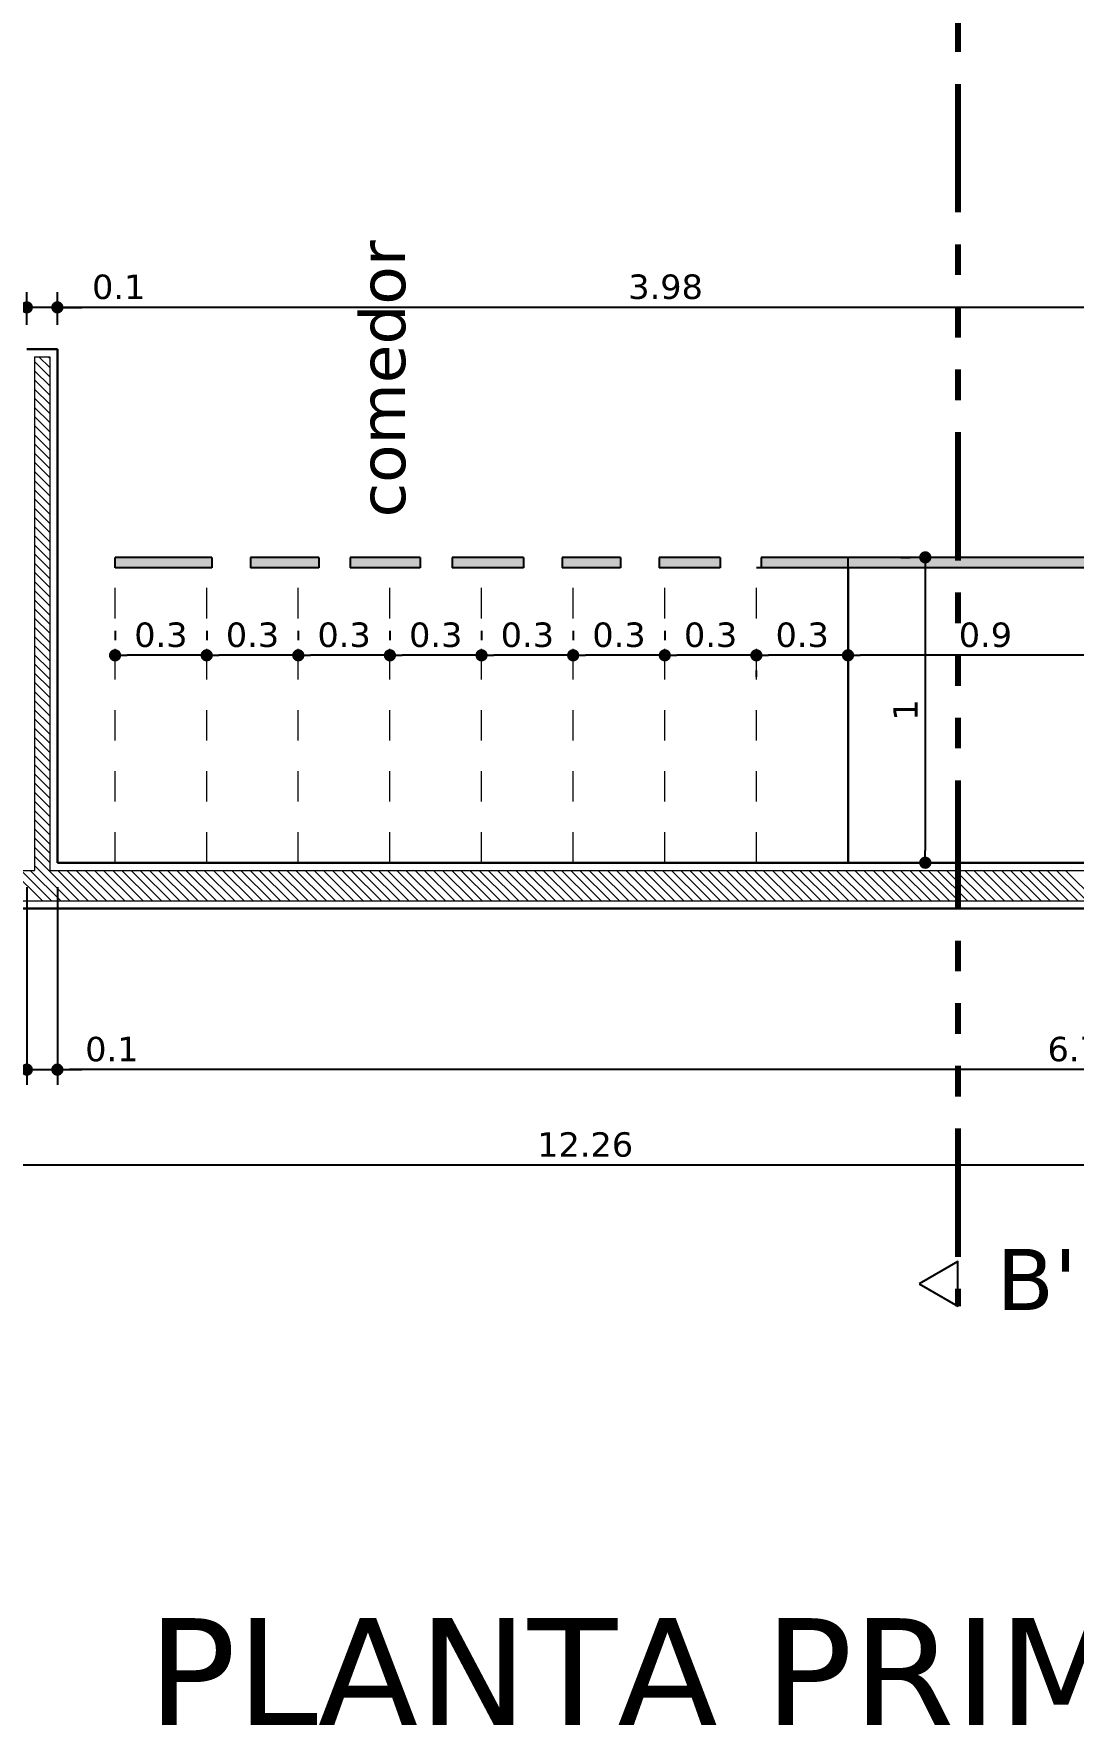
# Model space of a CAD drawing. Header units: millimetres. Extents: x -106 to 2534, y 21 to 2786.
# Drawn here: x 1230.52 to 1233.93, y 1360.86 to 1366.41 of the extents above; entities that cross this region are included whole.
import ezdxf

# ---------------------------------------------------------------- set-up
doc = ezdxf.new("R2010")
doc.units = ezdxf.units.MM
doc.linetypes.add('ACAD_ISO03W100', pattern=[30, 12, -18])
doc.linetypes.add('ACAD_ISO14W100', pattern=[24, 12, -3, 0, -3, 0, -3, 0, -3])
for name, color, linetype, lineweight in [('achurado', 142, 'Continuous', 9), ('cotas 02', 132, 'Continuous', 13), ('escalera', 90, 'Continuous', 30), ('L. corte', 106, 'ACAD_ISO14W100', 80), ('muros', 20, 'Continuous', 30), ('punteada', 210, 'ACAD_ISO03W100', 13), ('textos', 116, 'Continuous', 40), ('varanda', 240, 'Continuous', 25)]:
    doc.layers.add(name, color=color, linetype=linetype, lineweight=lineweight)
doc.styles.get("Standard").update_dxf_attribs({"font": 'verdana.ttf'})
doc.dimstyles.new('cota 1.50', dxfattribs={"dimtxt": 0.08, "dimasz": 0.04, "dimexe": 0.05, "dimexo": 0.08, "dimgap": 0.025, "dimtad": 1, "dimdsep": 46, "dimtxsty": 'Standard', "dimblk": 'DOT', "dimcen": 2.5, "dimadec": 0, "dimazin": 0, "dimtm": 1e-09, "dimtfac": 1, "dimtmove": 0, "dimatfit": 3, "dimfxl": 1, "dimarcsym": 0})

# ---------------------------------------------------------------- blocks, each defined once
blk = doc.blocks.new('_Dot')
at = {"color": 0, "linetype": 'ByBlock', "lineweight": -2}
blk.add_line((-0.5, 0), (-1, 0), dxfattribs=at)
at = {"color": 0, "linetype": 'ByBlock', "const_width": 0.5}
blk.add_lwpolyline([(-0.25, 0, 1), (0.25, 0, 1)], format="xyb", close=True, dxfattribs=at)
blk = doc.blocks.new('*D144')
at = {"layer": 'cotas 02', "color": 0, "lineweight": -2, "transparency": 16777216}
for p, q in [((1226.2005, 1363.4633), (1226.2005, 1362.6533)), ((1238.4591, 1363.4633), (1238.4591, 1362.6533)), ((1238.4191, 1362.7033), (1226.2405, 1362.7033))]:
    blk.add_line(p, q, dxfattribs=at)
at = {"layer": 'Defpoints', "color": 0, "transparency": 16777216}
for p in [(1226.2005, 1363.5433), (1238.4591, 1363.5433), (1226.2005, 1362.7033)]:
    blk.add_point(p, dxfattribs=at)
at = {"layer": 'cotas 02', "color": 0, "lineweight": -2, "transparency": 16777216, "xscale": 0.03999999999999999, "yscale": 0.03999999999999999, "zscale": 0.03999999999999999, "rotation": 180}
blk.add_blockref('_Dot', (1226.2005, 1362.7033), dxfattribs=at)
at = {"layer": 'cotas 02', "color": 0, "lineweight": -2, "transparency": 16777216, "xscale": 0.03999999999999999, "yscale": 0.03999999999999999, "zscale": 0.03999999999999999}
blk.add_blockref('_Dot', (1238.4591, 1362.7033), dxfattribs=at)
at = {"layer": 'cotas 02', "color": 0, "transparency": 16777216, "insert": (1232.3298, 1362.77), "char_height": 0.08, "attachment_point": 5}
blk.add_mtext('12.26', dxfattribs=at)
blk = doc.blocks.new('*D148')
at = {"layer": 'cotas 02', "color": 0, "lineweight": -2, "transparency": 16777216}
for p, q in [((1234.5847, 1365.8745), (1234.5847, 1365.4618)), ((1230.6015, 1365.4549), (1230.6015, 1365.5618)), ((1234.5447, 1365.5118), (1230.6415, 1365.5118))]:
    blk.add_line(p, q, dxfattribs=at)
at = {"layer": 'Defpoints', "color": 0, "transparency": 16777216}
for p in [(1234.5847, 1365.9545), (1230.6015, 1365.5118), (1230.6015, 1365.3749)]:
    blk.add_point(p, dxfattribs=at)
at = {"layer": 'cotas 02', "color": 0, "lineweight": -2, "transparency": 16777216, "xscale": 0.03999999999999999, "yscale": 0.03999999999999999, "zscale": 0.03999999999999999, "rotation": 180}
blk.add_blockref('_Dot', (1230.6015, 1365.5118), dxfattribs=at)
at = {"layer": 'cotas 02', "color": 0, "lineweight": -2, "transparency": 16777216, "xscale": 0.03999999999999999, "yscale": 0.03999999999999999, "zscale": 0.03999999999999999}
blk.add_blockref('_Dot', (1234.5847, 1365.5118), dxfattribs=at)
at = {"layer": 'cotas 02', "color": 0, "transparency": 16777216, "insert": (1232.5931, 1365.5787), "char_height": 0.08, "attachment_point": 5}
blk.add_mtext('3.98', dxfattribs=at)
blk = doc.blocks.new('*D149')
at = {"layer": 'cotas 02', "color": 0, "lineweight": -2, "transparency": 16777216}
for p, q in [((1230.5015, 1365.4549), (1230.5015, 1365.5618)), ((1230.6015, 1365.4549), (1230.6015, 1365.5618)), ((1230.4615, 1365.5118), (1230.4215, 1365.5118)), ((1230.6015, 1365.5118), (1230.5015, 1365.5118)), ((1230.6015, 1365.5118), (1230.5015, 1365.5118)), ((1230.9078, 1365.5118), (1230.6015, 1365.5118)), ((1230.6415, 1365.5118), (1230.6815, 1365.5118))]:
    blk.add_line(p, q, dxfattribs=at)
at = {"layer": 'Defpoints', "color": 0, "transparency": 16777216}
for p in [(1230.5015, 1365.5118), (1230.5015, 1365.3749), (1230.6015, 1365.3749)]:
    blk.add_point(p, dxfattribs=at)
at = {"layer": 'cotas 02', "color": 0, "lineweight": -2, "transparency": 16777216, "xscale": 0.03999999999999999, "yscale": 0.03999999999999999, "zscale": 0.03999999999999999}
blk.add_blockref('_Dot', (1230.5015, 1365.5118), dxfattribs=at)
at = {"layer": 'cotas 02', "color": 0, "lineweight": -2, "transparency": 16777216, "xscale": 0.03999999999999999, "yscale": 0.03999999999999999, "zscale": 0.03999999999999999, "rotation": 180}
blk.add_blockref('_Dot', (1230.6015, 1365.5118), dxfattribs=at)
at = {"layer": 'cotas 02', "color": 0, "transparency": 16777216, "insert": (1230.8024, 1365.5785), "char_height": 0.08, "attachment_point": 5}
blk.add_mtext('0.1', dxfattribs=at)
blk = doc.blocks.new('*D157')
at = {"layer": 'cotas 02', "color": 0, "lineweight": -2, "transparency": 16777216}
for p, q in [((1233.3635, 1364.6933), (1233.3935, 1364.6933)), ((1233.4435, 1364.6533), (1233.4435, 1363.7333)), ((1232.9705, 1363.6933), (1233.4935, 1363.6933))]:
    blk.add_line(p, q, dxfattribs=at)
at = {"layer": 'Defpoints', "color": 0, "transparency": 16777216}
for p in [(1233.4435, 1364.6933), (1232.8905, 1363.6933), (1233.4435, 1363.6933)]:
    blk.add_point(p, dxfattribs=at)
at = {"layer": 'cotas 02', "color": 0, "lineweight": -2, "transparency": 16777216, "xscale": 0.03999999999999999, "yscale": 0.03999999999999999, "zscale": 0.03999999999999999}
for p, rotation in [((1233.4435, 1364.6933), 90), ((1233.4435, 1363.6933), 270)]:
    blk.add_blockref('_Dot', p, dxfattribs=dict(at, rotation=rotation))
at = {"layer": 'cotas 02', "color": 0, "transparency": 16777216, "insert": (1233.3784, 1364.1933), "char_height": 0.08, "attachment_point": 5, "rotation": 90}
blk.add_mtext('1', dxfattribs=at)
blk = doc.blocks.new('*D174')
at = {"layer": 'cotas 02', "color": 0, "lineweight": -2, "transparency": 16777216}
for p, q in [((1230.6015, 1363.6133), (1230.6015, 1362.9658)), ((1237.3305, 1363.6133), (1237.3305, 1362.9658)), ((1237.2905, 1363.0158), (1230.6415, 1363.0158))]:
    blk.add_line(p, q, dxfattribs=at)
at = {"layer": 'Defpoints', "color": 0, "transparency": 16777216}
for p in [(1230.6015, 1363.6933), (1237.3305, 1363.6933), (1230.6015, 1363.0158)]:
    blk.add_point(p, dxfattribs=at)
at = {"layer": 'cotas 02', "color": 0, "lineweight": -2, "transparency": 16777216, "xscale": 0.03999999999999999, "yscale": 0.03999999999999999, "zscale": 0.03999999999999999, "rotation": 180}
blk.add_blockref('_Dot', (1230.6015, 1363.0158), dxfattribs=at)
at = {"layer": 'cotas 02', "color": 0, "lineweight": -2, "transparency": 16777216, "xscale": 0.03999999999999999, "yscale": 0.03999999999999999, "zscale": 0.03999999999999999}
blk.add_blockref('_Dot', (1237.3305, 1363.0158), dxfattribs=at)
at = {"layer": 'cotas 02', "color": 0, "transparency": 16777216, "insert": (1233.966, 1363.0825), "char_height": 0.08, "attachment_point": 5}
blk.add_mtext('6.73', dxfattribs=at)
blk = doc.blocks.new('*D213')
at = {"layer": 'cotas 02', "color": 0, "lineweight": -2, "transparency": 16777216}
for p, q in [((1230.5015, 1363.6133), (1230.5015, 1362.9658)), ((1230.6015, 1363.6133), (1230.6015, 1362.9658)), ((1230.4615, 1363.0158), (1230.4215, 1363.0158)), ((1230.5015, 1363.0158), (1230.6015, 1363.0158)), ((1230.6415, 1363.0158), (1230.6815, 1363.0158))]:
    blk.add_line(p, q, dxfattribs=at)
at = {"layer": 'Defpoints', "color": 0, "transparency": 16777216}
for p in [(1230.5015, 1363.6933), (1230.6015, 1363.6933), (1230.6015, 1363.0158)]:
    blk.add_point(p, dxfattribs=at)
at = {"layer": 'cotas 02', "color": 0, "lineweight": -2, "transparency": 16777216, "xscale": 0.03999999999999999, "yscale": 0.03999999999999999, "zscale": 0.03999999999999999}
blk.add_blockref('_Dot', (1230.5015, 1363.0158), dxfattribs=at)
at = {"layer": 'cotas 02', "color": 0, "lineweight": -2, "transparency": 16777216, "xscale": 0.03999999999999999, "yscale": 0.03999999999999999, "zscale": 0.03999999999999999, "rotation": 180}
blk.add_blockref('_Dot', (1230.6015, 1363.0158), dxfattribs=at)
at = {"layer": 'cotas 02', "color": 0, "transparency": 16777216, "insert": (1230.7799, 1363.0825), "char_height": 0.08, "attachment_point": 5}
blk.add_mtext('0.1', dxfattribs=at)
blk = doc.blocks.new('*D222')
at = {"layer": 'cotas 02', "color": 0, "lineweight": -2, "transparency": 16777216}
for p, q in [((1233.1905, 1364.4525), (1233.1905, 1364.4225)), ((1234.0905, 1364.4525), (1234.0905, 1364.4225)), ((1234.0505, 1364.3725), (1233.2305, 1364.3725))]:
    blk.add_line(p, q, dxfattribs=at)
at = {"layer": 'Defpoints', "color": 0, "transparency": 16777216}
for p in [(1233.1905, 1364.3725), (1233.1905, 1364.3725), (1234.0905, 1364.3725)]:
    blk.add_point(p, dxfattribs=at)
at = {"layer": 'cotas 02', "color": 0, "lineweight": -2, "transparency": 16777216, "xscale": 0.03999999999999999, "yscale": 0.03999999999999999, "zscale": 0.03999999999999999, "rotation": 180}
blk.add_blockref('_Dot', (1233.1905, 1364.3725), dxfattribs=at)
at = {"layer": 'cotas 02', "color": 0, "lineweight": -2, "transparency": 16777216, "xscale": 0.03999999999999999, "yscale": 0.03999999999999999, "zscale": 0.03999999999999999}
blk.add_blockref('_Dot', (1234.0905, 1364.3725), dxfattribs=at)
at = {"layer": 'cotas 02', "color": 0, "transparency": 16777216, "insert": (1233.6405, 1364.4391), "char_height": 0.08, "attachment_point": 5}
blk.add_mtext('0.9', dxfattribs=at)
blk = doc.blocks.new('*D223')
at = {"layer": 'cotas 02', "color": 0, "lineweight": -2, "transparency": 16777216}
for p, q in [((1233.1905, 1364.4525), (1233.1905, 1364.4225)), ((1233.1505, 1364.3725), (1232.9305, 1364.3725)), ((1232.8905, 1364.3025), (1232.8905, 1364.3225))]:
    blk.add_line(p, q, dxfattribs=at)
at = {"layer": 'Defpoints', "color": 0, "transparency": 16777216}
for p in [(1232.8905, 1364.3825), (1232.8905, 1364.3725), (1233.1905, 1364.3725)]:
    blk.add_point(p, dxfattribs=at)
at = {"layer": 'cotas 02', "color": 0, "lineweight": -2, "transparency": 16777216, "xscale": 0.03999999999999999, "yscale": 0.03999999999999999, "zscale": 0.03999999999999999, "rotation": 180}
blk.add_blockref('_Dot', (1232.8905, 1364.3725), dxfattribs=at)
at = {"layer": 'cotas 02', "color": 0, "lineweight": -2, "transparency": 16777216, "xscale": 0.03999999999999999, "yscale": 0.03999999999999999, "zscale": 0.03999999999999999}
blk.add_blockref('_Dot', (1233.1905, 1364.3725), dxfattribs=at)
at = {"layer": 'cotas 02', "color": 0, "transparency": 16777216, "insert": (1233.0405, 1364.4392), "char_height": 0.08, "attachment_point": 5}
blk.add_mtext('0.3', dxfattribs=at)
blk = doc.blocks.new('*D224')
at = {"layer": 'cotas 02', "color": 0, "lineweight": -2, "transparency": 16777216}
for p, q in [((1232.5905, 1364.4525), (1232.5905, 1364.4225)), ((1232.8505, 1364.3725), (1232.6305, 1364.3725)), ((1232.8905, 1364.3025), (1232.8905, 1364.3225))]:
    blk.add_line(p, q, dxfattribs=at)
at = {"layer": 'Defpoints', "color": 0, "transparency": 16777216}
for p in [(1232.5905, 1364.3725), (1232.5905, 1364.3725), (1232.8905, 1364.3825)]:
    blk.add_point(p, dxfattribs=at)
at = {"layer": 'cotas 02', "color": 0, "lineweight": -2, "transparency": 16777216, "xscale": 0.03999999999999999, "yscale": 0.03999999999999999, "zscale": 0.03999999999999999, "rotation": 180}
blk.add_blockref('_Dot', (1232.5905, 1364.3725), dxfattribs=at)
at = {"layer": 'cotas 02', "color": 0, "lineweight": -2, "transparency": 16777216, "xscale": 0.03999999999999999, "yscale": 0.03999999999999999, "zscale": 0.03999999999999999}
blk.add_blockref('_Dot', (1232.8905, 1364.3725), dxfattribs=at)
at = {"layer": 'cotas 02', "color": 0, "transparency": 16777216, "insert": (1232.7405, 1364.4392), "char_height": 0.08, "attachment_point": 5}
blk.add_mtext('0.3', dxfattribs=at)
blk = doc.blocks.new('*D225')
at = {"layer": 'cotas 02', "color": 0, "lineweight": -2, "transparency": 16777216}
for p, q in [((1232.2905, 1364.4525), (1232.2905, 1364.4225)), ((1232.5905, 1364.4525), (1232.5905, 1364.4225)), ((1232.5505, 1364.3725), (1232.3305, 1364.3725))]:
    blk.add_line(p, q, dxfattribs=at)
at = {"layer": 'Defpoints', "color": 0, "transparency": 16777216}
for p in [(1232.2905, 1364.3725), (1232.2905, 1364.3725), (1232.5905, 1364.3725)]:
    blk.add_point(p, dxfattribs=at)
at = {"layer": 'cotas 02', "color": 0, "lineweight": -2, "transparency": 16777216, "xscale": 0.03999999999999999, "yscale": 0.03999999999999999, "zscale": 0.03999999999999999, "rotation": 180}
blk.add_blockref('_Dot', (1232.2905, 1364.3725), dxfattribs=at)
at = {"layer": 'cotas 02', "color": 0, "lineweight": -2, "transparency": 16777216, "xscale": 0.03999999999999999, "yscale": 0.03999999999999999, "zscale": 0.03999999999999999}
blk.add_blockref('_Dot', (1232.5905, 1364.3725), dxfattribs=at)
at = {"layer": 'cotas 02', "color": 0, "transparency": 16777216, "insert": (1232.4405, 1364.4392), "char_height": 0.08, "attachment_point": 5}
blk.add_mtext('0.3', dxfattribs=at)
blk = doc.blocks.new('*D226')
at = {"layer": 'cotas 02', "color": 0, "lineweight": -2, "transparency": 16777216}
for p, q in [((1231.9905, 1364.4525), (1231.9905, 1364.4225)), ((1232.2905, 1364.4525), (1232.2905, 1364.4225)), ((1232.2505, 1364.3725), (1232.0305, 1364.3725))]:
    blk.add_line(p, q, dxfattribs=at)
at = {"layer": 'Defpoints', "color": 0, "transparency": 16777216}
for p in [(1231.9905, 1364.3725), (1231.9905, 1364.3725), (1232.2905, 1364.3725)]:
    blk.add_point(p, dxfattribs=at)
at = {"layer": 'cotas 02', "color": 0, "lineweight": -2, "transparency": 16777216, "xscale": 0.03999999999999999, "yscale": 0.03999999999999999, "zscale": 0.03999999999999999, "rotation": 180}
blk.add_blockref('_Dot', (1231.9905, 1364.3725), dxfattribs=at)
at = {"layer": 'cotas 02', "color": 0, "lineweight": -2, "transparency": 16777216, "xscale": 0.03999999999999999, "yscale": 0.03999999999999999, "zscale": 0.03999999999999999}
blk.add_blockref('_Dot', (1232.2905, 1364.3725), dxfattribs=at)
at = {"layer": 'cotas 02', "color": 0, "transparency": 16777216, "insert": (1232.1405, 1364.4392), "char_height": 0.08, "attachment_point": 5}
blk.add_mtext('0.3', dxfattribs=at)
blk = doc.blocks.new('*D227')
at = {"layer": 'cotas 02', "color": 0, "lineweight": -2, "transparency": 16777216}
for p, q in [((1231.6905, 1364.4525), (1231.6905, 1364.4225)), ((1231.9905, 1364.4525), (1231.9905, 1364.4225)), ((1231.9505, 1364.3725), (1231.7305, 1364.3725))]:
    blk.add_line(p, q, dxfattribs=at)
at = {"layer": 'Defpoints', "color": 0, "transparency": 16777216}
for p in [(1231.6905, 1364.3725), (1231.6905, 1364.3725), (1231.9905, 1364.3725)]:
    blk.add_point(p, dxfattribs=at)
at = {"layer": 'cotas 02', "color": 0, "lineweight": -2, "transparency": 16777216, "xscale": 0.03999999999999999, "yscale": 0.03999999999999999, "zscale": 0.03999999999999999, "rotation": 180}
blk.add_blockref('_Dot', (1231.6905, 1364.3725), dxfattribs=at)
at = {"layer": 'cotas 02', "color": 0, "lineweight": -2, "transparency": 16777216, "xscale": 0.03999999999999999, "yscale": 0.03999999999999999, "zscale": 0.03999999999999999}
blk.add_blockref('_Dot', (1231.9905, 1364.3725), dxfattribs=at)
at = {"layer": 'cotas 02', "color": 0, "transparency": 16777216, "insert": (1231.8405, 1364.4392), "char_height": 0.08, "attachment_point": 5}
blk.add_mtext('0.3', dxfattribs=at)
blk = doc.blocks.new('*D228')
at = {"layer": 'cotas 02', "color": 0, "lineweight": -2, "transparency": 16777216}
for p, q in [((1231.3905, 1364.4525), (1231.3905, 1364.4225)), ((1231.6905, 1364.4525), (1231.6905, 1364.4225)), ((1231.6505, 1364.3725), (1231.4305, 1364.3725))]:
    blk.add_line(p, q, dxfattribs=at)
at = {"layer": 'Defpoints', "color": 0, "transparency": 16777216}
for p in [(1231.3905, 1364.3725), (1231.3905, 1364.3725), (1231.6905, 1364.3725)]:
    blk.add_point(p, dxfattribs=at)
at = {"layer": 'cotas 02', "color": 0, "lineweight": -2, "transparency": 16777216, "xscale": 0.03999999999999999, "yscale": 0.03999999999999999, "zscale": 0.03999999999999999, "rotation": 180}
blk.add_blockref('_Dot', (1231.3905, 1364.3725), dxfattribs=at)
at = {"layer": 'cotas 02', "color": 0, "lineweight": -2, "transparency": 16777216, "xscale": 0.03999999999999999, "yscale": 0.03999999999999999, "zscale": 0.03999999999999999}
blk.add_blockref('_Dot', (1231.6905, 1364.3725), dxfattribs=at)
at = {"layer": 'cotas 02', "color": 0, "transparency": 16777216, "insert": (1231.5405, 1364.4392), "char_height": 0.08, "attachment_point": 5}
blk.add_mtext('0.3', dxfattribs=at)
blk = doc.blocks.new('*D229')
at = {"layer": 'cotas 02', "color": 0, "lineweight": -2, "transparency": 16777216}
for p, q in [((1231.0905, 1364.4525), (1231.0905, 1364.4225)), ((1231.3905, 1364.4525), (1231.3905, 1364.4225)), ((1231.3505, 1364.3725), (1231.1305, 1364.3725))]:
    blk.add_line(p, q, dxfattribs=at)
at = {"layer": 'Defpoints', "color": 0, "transparency": 16777216}
for p in [(1231.0905, 1364.3725), (1231.0905, 1364.3725), (1231.3905, 1364.3725)]:
    blk.add_point(p, dxfattribs=at)
at = {"layer": 'cotas 02', "color": 0, "lineweight": -2, "transparency": 16777216, "xscale": 0.03999999999999999, "yscale": 0.03999999999999999, "zscale": 0.03999999999999999, "rotation": 180}
blk.add_blockref('_Dot', (1231.0905, 1364.3725), dxfattribs=at)
at = {"layer": 'cotas 02', "color": 0, "lineweight": -2, "transparency": 16777216, "xscale": 0.03999999999999999, "yscale": 0.03999999999999999, "zscale": 0.03999999999999999}
blk.add_blockref('_Dot', (1231.3905, 1364.3725), dxfattribs=at)
at = {"layer": 'cotas 02', "color": 0, "transparency": 16777216, "insert": (1231.2405, 1364.4392), "char_height": 0.08, "attachment_point": 5}
blk.add_mtext('0.3', dxfattribs=at)
blk = doc.blocks.new('*D230')
at = {"layer": 'cotas 02', "color": 0, "lineweight": -2, "transparency": 16777216}
for p, q in [((1230.7905, 1364.4525), (1230.7905, 1364.4225)), ((1231.0905, 1364.4525), (1231.0905, 1364.4225)), ((1231.0505, 1364.3725), (1230.8305, 1364.3725))]:
    blk.add_line(p, q, dxfattribs=at)
at = {"layer": 'Defpoints', "color": 0, "transparency": 16777216}
for p in [(1230.7905, 1364.3725), (1230.7905, 1364.3725), (1231.0905, 1364.3725)]:
    blk.add_point(p, dxfattribs=at)
at = {"layer": 'cotas 02', "color": 0, "lineweight": -2, "transparency": 16777216, "xscale": 0.03999999999999999, "yscale": 0.03999999999999999, "zscale": 0.03999999999999999, "rotation": 180}
blk.add_blockref('_Dot', (1230.7905, 1364.3725), dxfattribs=at)
at = {"layer": 'cotas 02', "color": 0, "lineweight": -2, "transparency": 16777216, "xscale": 0.03999999999999999, "yscale": 0.03999999999999999, "zscale": 0.03999999999999999}
blk.add_blockref('_Dot', (1231.0905, 1364.3725), dxfattribs=at)
at = {"layer": 'cotas 02', "color": 0, "transparency": 16777216, "insert": (1230.9405, 1364.4392), "char_height": 0.08, "attachment_point": 5}
blk.add_mtext('0.3', dxfattribs=at)

msp = doc.modelspace()

# ---------------------------------------------------------------- hatches: boundary and pattern name
h = msp.add_hatch(color=20)
h.set_gradient(color1=(244, 62, 11), color2=(209, 53, 10), one_color=1, tint=0.43)
h.paths.add_polyline_path([(1232.9065, 1364.6933), (1232.9065, 1364.6592), (1233.1905, 1364.6592), (1233.1905, 1364.6933)])
h.paths.add_polyline_path([(1232.7722, 1364.6592), (1232.7722, 1364.6933), (1232.5722, 1364.6933), (1232.5722, 1364.6592)])
h.paths.add_polyline_path([(1232.255, 1364.6933), (1232.255, 1364.6592), (1232.4453, 1364.6592), (1232.4453, 1364.6933)])
h.paths.add_polyline_path([(1231.894, 1364.6933), (1231.894, 1364.6592), (1232.1282, 1364.6592), (1232.1282, 1364.6933)])
h.paths.add_polyline_path([(1231.5607, 1364.6933), (1231.5607, 1364.6592), (1231.79, 1364.6592), (1231.79, 1364.6933)])
h.paths.add_polyline_path([(1231.2337, 1364.6933), (1231.2337, 1364.6592), (1231.4582, 1364.6592), (1231.4582, 1364.6933)])
h.paths.add_polyline_path([(1231.1069, 1364.6592), (1231.1069, 1364.6933), (1230.7905, 1364.6933), (1230.7905, 1364.6592)])
h = msp.add_hatch(color=20)
h.set_gradient(color1=(244, 62, 11), color2=(209, 53, 10), one_color=1, tint=0.43)
h.paths.add_polyline_path([(1233.1905, 1364.6933), (1233.1905, 1364.6592), (1233.55, 1364.6592), (1233.55, 1364.6933)])
h = msp.add_hatch(color=12)
h.set_gradient(color1=(204, 15, 5), color2=(214, 16, 5), one_color=1, tint=0.43, name='CYLINDER')
h.paths.add_polyline_path([(1233.55, 1364.6933), (1233.55, 1364.6592), (1235.8905, 1364.6592), (1235.8905, 1364.6933)])

# ---------------------------------------------------------------- linework, layer by layer
msp.add_lwpolyline([(1233.4231, 1362.3146), (1233.55, 1362.2413), (1233.55, 1362.3878)], close=True)
at = {"layer": 'achurado'}
for p, q in [((1230.5265, 1365.3499), (1230.5265, 1363.6683)), ((1230.5265, 1365.3499), (1230.5765, 1365.3499)), ((1230.5411, 1365.3499), (1230.5765, 1365.3145)), ((1230.5711, 1365.3499), (1230.5765, 1365.3445)), ((1230.5765, 1365.3499), (1230.5765, 1363.6683)), ((1230.5265, 1365.3345), (1230.5765, 1365.2845)), ((1230.5265, 1365.3045), (1230.5765, 1365.2545)), ((1230.5265, 1365.2745), (1230.5765, 1365.2245)), ((1230.5265, 1365.2445), (1230.5765, 1365.1945)), ((1230.5265, 1365.2145), (1230.5765, 1365.1645)), ((1230.5265, 1365.1845), (1230.5765, 1365.1345)), ((1230.5265, 1365.1545), (1230.5765, 1365.1045)), ((1230.5265, 1365.1245), (1230.5765, 1365.0745)), ((1230.5265, 1365.0945), (1230.5765, 1365.0445)), ((1230.5265, 1365.0645), (1230.5765, 1365.0145)), ((1230.5265, 1365.0345), (1230.5765, 1364.9845)), ((1230.5265, 1365.0045), (1230.5765, 1364.9545)), ((1230.5265, 1364.9745), (1230.5765, 1364.9245)), ((1230.5265, 1364.9445), (1230.5765, 1364.8945)), ((1230.5265, 1364.9145), (1230.5765, 1364.8645)), ((1230.5265, 1364.8845), (1230.5765, 1364.8345)), ((1230.5265, 1364.8545), (1230.5765, 1364.8045)), ((1230.5265, 1364.8245), (1230.5765, 1364.7745)), ((1230.5265, 1364.7945), (1230.5765, 1364.7445)), ((1230.5265, 1364.7645), (1230.5765, 1364.7145)), ((1230.5265, 1364.7345), (1230.5765, 1364.6845)), ((1230.5265, 1364.7045), (1230.5765, 1364.6545)), ((1230.5265, 1364.6745), (1230.5765, 1364.6245)), ((1230.5265, 1364.6445), (1230.5765, 1364.5945)), ((1230.5265, 1364.6145), (1230.5765, 1364.5645)), ((1230.5265, 1364.5845), (1230.5765, 1364.5345)), ((1230.5265, 1364.5545), (1230.5765, 1364.5045)), ((1230.5265, 1364.5245), (1230.5765, 1364.4745)), ((1230.5265, 1364.4945), (1230.5765, 1364.4445)), ((1230.5265, 1364.4645), (1230.5765, 1364.4145)), ((1230.5265, 1364.4345), (1230.5765, 1364.3845)), ((1230.5265, 1364.4045), (1230.5765, 1364.3545)), ((1230.5265, 1364.3745), (1230.5765, 1364.3245)), ((1230.5265, 1364.3445), (1230.5765, 1364.2945)), ((1230.5265, 1364.3145), (1230.5765, 1364.2645)), ((1230.5265, 1364.2845), (1230.5765, 1364.2345)), ((1230.5265, 1364.2545), (1230.5765, 1364.2045)), ((1230.5265, 1364.2245), (1230.5765, 1364.1745)), ((1230.5265, 1364.1945), (1230.5765, 1364.1445)), ((1230.5265, 1364.1645), (1230.5765, 1364.1145)), ((1230.5265, 1364.1345), (1230.5765, 1364.0845)), ((1230.5265, 1364.1045), (1230.5765, 1364.0545)), ((1230.5265, 1364.0745), (1230.5765, 1364.0245)), ((1230.5265, 1364.0445), (1230.5765, 1363.9945)), ((1230.5265, 1364.0145), (1230.5765, 1363.9645)), ((1230.5265, 1363.9845), (1230.5765, 1363.9345)), ((1230.5265, 1363.9545), (1230.5765, 1363.9045)), ((1230.5265, 1363.9245), (1230.5765, 1363.8745)), ((1230.5265, 1363.8945), (1230.5765, 1363.8445)), ((1230.5265, 1363.8645), (1230.5765, 1363.8145)), ((1230.5265, 1363.8345), (1230.5765, 1363.7845)), ((1230.5265, 1363.8045), (1230.5765, 1363.7545)), ((1230.5265, 1363.7745), (1230.5765, 1363.7245)), ((1230.5265, 1363.7445), (1230.5765, 1363.6945)), ((1230.5265, 1363.7145), (1230.6727, 1363.5683)), ((1229.1153, 1363.6683), (1230.5265, 1363.6683)), ((1230.4527, 1363.6683), (1230.5527, 1363.5683)), ((1230.4827, 1363.6683), (1230.5827, 1363.5683)), ((1230.5127, 1363.6683), (1230.6127, 1363.5683)), ((1230.5265, 1363.6845), (1230.6427, 1363.5683)), ((1230.5765, 1363.6683), (1237.3555, 1363.6683)), ((1230.6027, 1363.6683), (1230.7027, 1363.5683)), ((1230.6327, 1363.6683), (1230.7327, 1363.5683)), ((1230.6627, 1363.6683), (1230.7627, 1363.5683)), ((1230.6927, 1363.6683), (1230.7927, 1363.5683)), ((1230.7227, 1363.6683), (1230.8227, 1363.5683)), ((1230.7527, 1363.6683), (1230.8527, 1363.5683)), ((1230.7827, 1363.6683), (1230.8827, 1363.5683)), ((1230.8127, 1363.6683), (1230.9127, 1363.5683)), ((1230.8427, 1363.6683), (1230.9427, 1363.5683)), ((1230.8727, 1363.6683), (1230.9727, 1363.5683)), ((1230.9027, 1363.6683), (1231.0027, 1363.5683)), ((1230.9327, 1363.6683), (1231.0327, 1363.5683)), ((1230.9627, 1363.6683), (1231.0627, 1363.5683)), ((1230.9927, 1363.6683), (1231.0927, 1363.5683)), ((1231.0227, 1363.6683), (1231.1227, 1363.5683)), ((1231.0527, 1363.6683), (1231.1527, 1363.5683)), ((1231.0827, 1363.6683), (1231.1827, 1363.5683)), ((1231.1127, 1363.6683), (1231.2127, 1363.5683)), ((1231.1427, 1363.6683), (1231.2427, 1363.5683)), ((1231.1727, 1363.6683), (1231.2727, 1363.5683)), ((1231.2027, 1363.6683), (1231.3027, 1363.5683)), ((1231.2327, 1363.6683), (1231.3327, 1363.5683)), ((1231.2627, 1363.6683), (1231.3627, 1363.5683)), ((1231.2927, 1363.6683), (1231.3927, 1363.5683)), ((1231.3227, 1363.6683), (1231.4227, 1363.5683)), ((1231.3527, 1363.6683), (1231.4527, 1363.5683)), ((1231.3827, 1363.6683), (1231.4827, 1363.5683)), ((1231.4127, 1363.6683), (1231.5127, 1363.5683)), ((1231.4427, 1363.6683), (1231.5427, 1363.5683)), ((1231.4727, 1363.6683), (1231.5727, 1363.5683)), ((1231.5027, 1363.6683), (1231.6027, 1363.5683)), ((1231.5327, 1363.6683), (1231.6327, 1363.5683)), ((1231.5627, 1363.6683), (1231.6627, 1363.5683)), ((1231.5927, 1363.6683), (1231.6927, 1363.5683)), ((1231.6227, 1363.6683), (1231.7227, 1363.5683)), ((1231.6527, 1363.6683), (1231.7527, 1363.5683)), ((1231.6827, 1363.6683), (1231.7827, 1363.5683)), ((1231.7127, 1363.6683), (1231.8127, 1363.5683)), ((1231.7427, 1363.6683), (1231.8427, 1363.5683)), ((1231.7727, 1363.6683), (1231.8727, 1363.5683)), ((1231.8027, 1363.6683), (1231.9027, 1363.5683)), ((1231.8327, 1363.6683), (1231.9327, 1363.5683)), ((1231.8627, 1363.6683), (1231.9627, 1363.5683)), ((1231.8927, 1363.6683), (1231.9927, 1363.5683)), ((1231.9227, 1363.6683), (1232.0227, 1363.5683)), ((1231.9527, 1363.6683), (1232.0527, 1363.5683)), ((1231.9827, 1363.6683), (1232.0827, 1363.5683)), ((1232.0127, 1363.6683), (1232.1127, 1363.5683)), ((1232.0427, 1363.6683), (1232.1427, 1363.5683)), ((1232.0727, 1363.6683), (1232.1727, 1363.5683)), ((1232.1027, 1363.6683), (1232.2027, 1363.5683)), ((1232.1327, 1363.6683), (1232.2327, 1363.5683)), ((1232.1627, 1363.6683), (1232.2627, 1363.5683)), ((1232.1927, 1363.6683), (1232.2927, 1363.5683)), ((1232.2227, 1363.6683), (1232.3227, 1363.5683)), ((1232.2527, 1363.6683), (1232.3527, 1363.5683)), ((1232.2827, 1363.6683), (1232.3827, 1363.5683)), ((1232.3127, 1363.6683), (1232.4127, 1363.5683)), ((1232.3427, 1363.6683), (1232.4427, 1363.5683)), ((1232.3727, 1363.6683), (1232.4727, 1363.5683)), ((1232.4027, 1363.6683), (1232.5027, 1363.5683)), ((1232.4327, 1363.6683), (1232.5327, 1363.5683)), ((1232.4627, 1363.6683), (1232.5627, 1363.5683)), ((1232.4927, 1363.6683), (1232.5927, 1363.5683)), ((1232.5227, 1363.6683), (1232.6227, 1363.5683)), ((1232.5527, 1363.6683), (1232.6527, 1363.5683)), ((1232.5827, 1363.6683), (1232.6827, 1363.5683)), ((1232.6127, 1363.6683), (1232.7127, 1363.5683)), ((1232.6427, 1363.6683), (1232.7427, 1363.5683)), ((1232.6727, 1363.6683), (1232.7727, 1363.5683)), ((1232.7027, 1363.6683), (1232.8027, 1363.5683)), ((1232.7327, 1363.6683), (1232.8327, 1363.5683)), ((1232.7627, 1363.6683), (1232.8627, 1363.5683)), ((1232.7927, 1363.6683), (1232.8927, 1363.5683)), ((1232.8227, 1363.6683), (1232.9227, 1363.5683)), ((1232.8527, 1363.6683), (1232.9527, 1363.5683)), ((1232.8827, 1363.6683), (1232.9827, 1363.5683)), ((1232.9127, 1363.6683), (1233.0127, 1363.5683)), ((1232.9427, 1363.6683), (1233.0427, 1363.5683)), ((1232.9727, 1363.6683), (1233.0727, 1363.5683)), ((1233.0027, 1363.6683), (1233.1027, 1363.5683)), ((1233.0327, 1363.6683), (1233.1327, 1363.5683)), ((1233.0627, 1363.6683), (1233.1627, 1363.5683)), ((1233.0927, 1363.6683), (1233.1927, 1363.5683)), ((1233.1227, 1363.6683), (1233.2227, 1363.5683)), ((1233.1527, 1363.6683), (1233.2527, 1363.5683)), ((1233.1827, 1363.6683), (1233.2827, 1363.5683)), ((1233.2127, 1363.6683), (1233.3127, 1363.5683)), ((1233.2427, 1363.6683), (1233.3427, 1363.5683)), ((1233.2727, 1363.6683), (1233.3727, 1363.5683)), ((1233.3027, 1363.6683), (1233.4027, 1363.5683)), ((1233.3327, 1363.6683), (1233.4327, 1363.5683)), ((1233.3627, 1363.6683), (1233.4627, 1363.5683)), ((1233.3927, 1363.6683), (1233.4927, 1363.5683)), ((1233.4227, 1363.6683), (1233.5227, 1363.5683)), ((1233.4527, 1363.6683), (1233.5527, 1363.5683)), ((1233.4827, 1363.6683), (1233.5827, 1363.5683)), ((1233.5127, 1363.6683), (1233.6127, 1363.5683)), ((1233.5427, 1363.6683), (1233.6427, 1363.5683)), ((1233.5727, 1363.6683), (1233.6727, 1363.5683)), ((1233.6027, 1363.6683), (1233.7027, 1363.5683)), ((1233.6327, 1363.6683), (1233.7327, 1363.5683)), ((1233.6627, 1363.6683), (1233.7627, 1363.5683)), ((1233.6927, 1363.6683), (1233.7927, 1363.5683)), ((1233.7227, 1363.6683), (1233.8227, 1363.5683)), ((1233.7527, 1363.6683), (1233.8527, 1363.5683)), ((1233.7827, 1363.6683), (1233.8827, 1363.5683)), ((1233.8127, 1363.6683), (1233.9127, 1363.5683)), ((1233.8427, 1363.6683), (1233.9427, 1363.5683)), ((1233.8727, 1363.6683), (1233.9727, 1363.5683)), ((1233.9027, 1363.6683), (1234.0027, 1363.5683)), ((1229.0653, 1363.5683), (1238.4341, 1363.5683))]:
    msp.add_line(p, q, dxfattribs=at)
at = {"layer": 'escalera'}
msp.add_line((1233.1905, 1363.6933), (1233.1905, 1364.6592), dxfattribs=at)
at = {"layer": 'L. corte', "ltscale": 0.035}
msp.add_line((1233.55, 1371.9431), (1233.55, 1362.2413), dxfattribs=at)
at = {"layer": 'muros'}
for p, q in [((1230.5015, 1365.3749), (1230.6015, 1365.3749)), ((1230.6015, 1365.3749), (1230.6015, 1363.6933)), ((1230.6015, 1363.6933), (1237.3305, 1363.6933)), ((1238.4591, 1363.5433), (1226.2005, 1363.5433)), ((1229.0403, 1363.5433), (1238.4591, 1363.5433))]:
    msp.add_line(p, q, dxfattribs=at)
at = {"layer": 'punteada', "ltscale": 5e-05}
for p, q in [((1230.7905, 1363.6933), (1230.7905, 1364.6592)), ((1231.0905, 1363.6933), (1231.0905, 1364.6592)), ((1231.3905, 1363.6933), (1231.3905, 1364.6592)), ((1231.6905, 1363.6933), (1231.6905, 1364.6592)), ((1231.9905, 1363.6933), (1231.9905, 1364.6592)), ((1232.2905, 1363.6933), (1232.2905, 1364.6592)), ((1232.5905, 1363.6933), (1232.5905, 1364.6592)), ((1232.8905, 1363.6933), (1232.8905, 1364.6592))]:
    msp.add_line(p, q, dxfattribs=at)
at = {"layer": 'varanda'}
for p, q in [((1230.7905, 1364.6592), (1230.7905, 1364.6933)), ((1231.1069, 1364.6933), (1230.7905, 1364.6933)), ((1231.1069, 1364.6933), (1231.1069, 1364.6592)), ((1231.2337, 1364.6933), (1231.2337, 1364.6592)), ((1231.4582, 1364.6933), (1231.2337, 1364.6933)), ((1231.4582, 1364.6933), (1231.4582, 1364.6592)), ((1231.5607, 1364.6933), (1231.5607, 1364.6592)), ((1231.79, 1364.6933), (1231.5607, 1364.6933)), ((1231.79, 1364.6933), (1231.79, 1364.6592)), ((1231.894, 1364.6933), (1231.894, 1364.6592)), ((1232.1282, 1364.6933), (1231.894, 1364.6933)), ((1232.1282, 1364.6933), (1232.1282, 1364.6592)), ((1232.255, 1364.6933), (1232.255, 1364.6592)), ((1232.4453, 1364.6933), (1232.255, 1364.6933)), ((1232.4453, 1364.6933), (1232.4453, 1364.6592)), ((1232.5722, 1364.6933), (1232.5722, 1364.6592)), ((1232.7722, 1364.6933), (1232.5722, 1364.6933)), ((1232.7722, 1364.6933), (1232.7722, 1364.6592)), ((1235.9452, 1364.6933), (1232.9065, 1364.6933)), ((1232.9065, 1364.6933), (1232.9065, 1364.6592)), ((1233.1905, 1364.6592), (1233.1905, 1364.6933)), ((1231.1069, 1364.6592), (1230.7905, 1364.6592)), ((1231.4582, 1364.6592), (1231.2337, 1364.6592)), ((1231.79, 1364.6592), (1231.5607, 1364.6592)), ((1232.1282, 1364.6592), (1231.894, 1364.6592)), ((1232.4453, 1364.6592), (1232.255, 1364.6592)), ((1232.7722, 1364.6592), (1232.5722, 1364.6592)), ((1235.8905, 1364.6592), (1232.8905, 1364.6592))]:
    msp.add_line(p, q, dxfattribs=at)

# ---------------------------------------------------------------- texts
at = {"layer": 'textos', "insert": (1231.5904, 1364.8241), "char_height": 0.15, "width": 5.372119, "attachment_point": 1, "rotation": 90}
msp.add_mtext('comedor', dxfattribs=at)
at = {"layer": 'textos', "width": 5.372119, "attachment_point": 1}
for s, insert, char_height in [("B'", (1233.6767, 1362.4287), 0.2), ('PLANTA PRIMER PISO', (1230.8974, 1361.2197), 0.35)]:
    msp.add_mtext(s, dxfattribs=dict(at, insert=insert, char_height=char_height))

# ---------------------------------------------------------------- dimensions: what is measured, and where the dimension line sits
at = {"layer": 'cotas 02'}
for base, p1, p2, override, picture, middle in [((1230.6015, 1365.5118), (1234.5847, 1365.9545), (1230.6015, 1365.3749), {"dimtmove": 1, "dimfxl": 0.04}, '*D148', (1232.5931, 1365.5787)), ((1230.7905, 1364.3725), (1231.0905, 1364.3725), (1230.7905, 1364.3725), {"dimtmove": 1, "dimfxl": 0.04}, '*D230', (1230.9405, 1364.4392)), ((1231.0905, 1364.3725), (1231.3905, 1364.3725), (1231.0905, 1364.3725), {"dimtmove": 1, "dimfxl": 0.04}, '*D229', (1231.2405, 1364.4392)), ((1231.3905, 1364.3725), (1231.6905, 1364.3725), (1231.3905, 1364.3725), {"dimtmove": 1, "dimfxl": 0.04}, '*D228', (1231.5405, 1364.4392)), ((1231.6905, 1364.3725), (1231.9905, 1364.3725), (1231.6905, 1364.3725), {"dimtmove": 1, "dimfxl": 0.04}, '*D227', (1231.8405, 1364.4392)), ((1231.9905, 1364.3725), (1232.2905, 1364.3725), (1231.9905, 1364.3725), {"dimtmove": 1, "dimfxl": 0.04}, '*D226', (1232.1405, 1364.4392)), ((1232.2905, 1364.3725), (1232.5905, 1364.3725), (1232.2905, 1364.3725), {"dimtmove": 1, "dimfxl": 0.04}, '*D225', (1232.4405, 1364.4392)), ((1232.5905, 1364.3725), (1232.8905, 1364.3825), (1232.5905, 1364.3725), {"dimtmove": 1, "dimfxl": 0.04}, '*D224', (1232.7405, 1364.4392)), ((1232.8905, 1364.3725), (1233.1905, 1364.3725), (1232.8905, 1364.3825), {"dimtmove": 1, "dimfxl": 0.04}, '*D223', (1233.0405, 1364.4392)), ((1233.1905, 1364.3725), (1234.0905, 1364.3725), (1233.1905, 1364.3725), {"dimtmove": 1, "dimfxl": 0.04}, '*D222', (1233.6405, 1364.4391)), ((1230.6015, 1363.0158), (1237.3305, 1363.6933), (1230.6015, 1363.6933), {"dimtmove": 1, "dimfxl": 0.04}, '*D174', (1233.966, 1363.0825)), ((1226.2005, 1362.7033), (1238.4591, 1363.5433), (1226.2005, 1363.5433), {"dimfxl": 0.04}, '*D144', (1232.3298, 1362.77))]:
    dim = msp.add_linear_dim(base=base, p1=p1, p2=p2, dimstyle='cota 1.50', override=override, dxfattribs=at)
    dim.commit()
    dim.dimension.update_dxf_attribs({"geometry": picture, "text_midpoint": middle})
for base, p1, p2, picture, middle in [((1230.5015, 1365.5118), (1230.6015, 1365.3749), (1230.5015, 1365.3749), '*D149', (1230.8024, 1365.5118)), ((1230.6015, 1363.0158), (1230.5015, 1363.6933), (1230.6015, 1363.6933), '*D213', (1230.7799, 1363.0158))]:
    dim = msp.add_linear_dim(base=base, p1=p1, p2=p2, dimstyle='cota 1.50', override={"dimtmove": 1, "dimfxl": 0.04}, dxfattribs=at)
    dim.commit()
    dim.dimension.update_dxf_attribs({"geometry": picture, "text_midpoint": middle, "dimtype": 160})
dim = msp.add_linear_dim(base=(1233.4435, 1363.6933), p1=(1233.4435, 1364.6933), p2=(1232.8905, 1363.6933), angle=270, dimstyle='cota 1.50', override={"dimtmove": 1, "dimfxl": 0.04}, dxfattribs=at)
dim.commit()
dim.dimension.update_dxf_attribs({"geometry": '*D157', "text_midpoint": (1233.3784, 1364.1933)})

doc.saveas('drawing.dxf')
